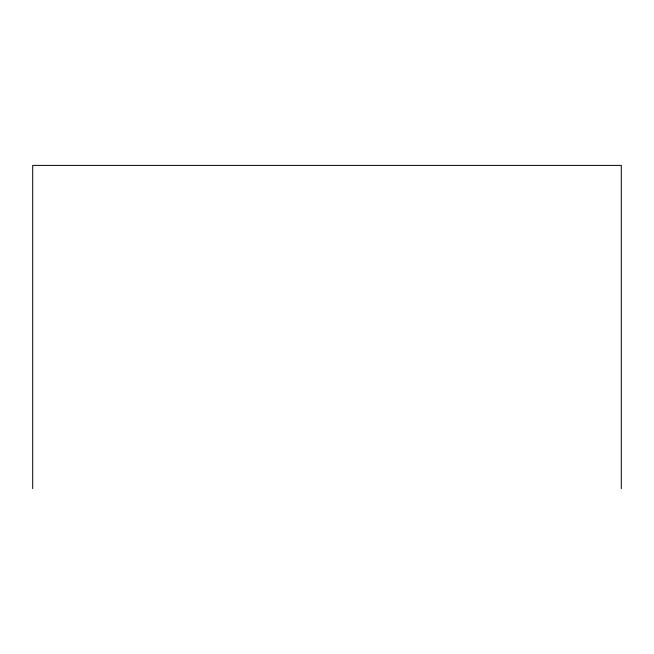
<?xml version="1.0" encoding="UTF-8"?>
<svg xmlns="http://www.w3.org/2000/svg" width="654" height="654" viewBox="0 0 654 654"><rect width="100%" height="100%" fill="white"/><g stroke="black" fill="none" stroke-linecap="round" stroke-linejoin="round"><path stroke-width="0.98" d="M621.3 488.603L621.3 165.397L32.7 165.397L32.7 488.603"/></g></svg>
